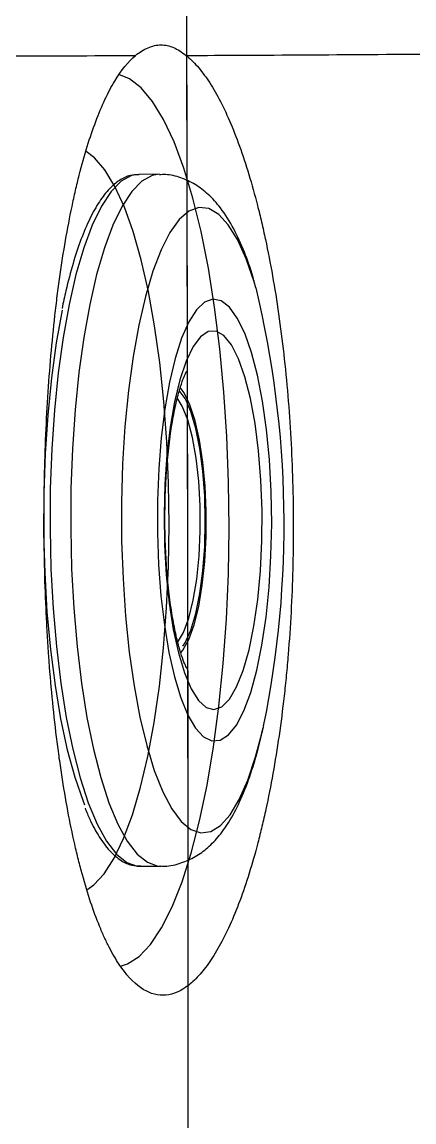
# Model space of a CAD drawing. Header units: inches. Extents: x -1 to 81, y -22 to 129.
# Drawn here: x 6.828 to 7.983, y 20.018 to 23.261 of the extents above; entities that cross this region are included whole.
import ezdxf

# ---------------------------------------------------------------- set-up
doc = ezdxf.new("R2010")
doc.units = ezdxf.units.IN
doc.header["$MEASUREMENT"] = 0
doc.layers.add('1', color=4, linetype='Continuous')

# ---------------------------------------------------------------- blocks, each defined once
blk = doc.blocks.new('2020 HS PILLOW')
at = {"layer": '1', "color": 2}
for points, knots in [([(5.8034, -0.0127), (5.5758, -0.0117), (5.1207, -0.0097), (4.4379, -0.0073), (3.7551, -0.0052), (3.0724, -0.0034), (2.3896, -0.0021), (1.7069, -0.001), (1.0241, -0.0003), (0.3414, 0), (-0.3414, 0), (-1.0241, -0.0003), (-1.7069, -0.001), (-2.3896, -0.0021), (-3.0724, -0.0034), (-3.7551, -0.0052), (-4.4379, -0.0073), (-5.1207, -0.0097), (-5.5758, -0.0117), (-5.8034, -0.0127)], [0, 0, 0, 0, 0.058824, 0.117648, 0.176472, 0.235295, 0.294119, 0.352942, 0.411765, 0.470588, 0.529412, 0.588235, 0.647058, 0.705881, 0.764705, 0.823528, 0.882352, 0.941176, 1, 1, 1, 1]), ([(5.8027, -0.0093), (4.0523, -0.005), (0.1838, 0.0045), (-3.6846, -0.0044), (-5.8027, -0.0093)], [0, 0, 0, 0, 0.452479, 1, 1, 1, 1])]:
    blk.add_open_spline(points, degree=3, knots=knots, dxfattribs=at)
blk = doc.blocks.new('2026 PACE')
at = {"color": 8, "linetype": 'Continuous', "lineweight": 25, "flags": 128}
for points in [[(7.6718, 22.8115), (7.6502, 22.808), (7.6198, 22.7913), (7.5903, 22.7612), (7.5618, 22.7179), (7.5349, 22.6621), (7.5098, 22.5945), (7.487, 22.5161), (7.4667, 22.4278)], [(7.7328, 22.8116), (7.7111, 22.8081), (7.6807, 22.7915), (7.6512, 22.7613), (7.6227, 22.718), (7.5958, 22.6622), (7.5707, 22.5946), (7.5479, 22.5162), (7.5276, 22.428)], [(8.0175, 22.4771), (8.0123, 22.4948), (7.9886, 22.5628), (7.9631, 22.6192), (7.9359, 22.663), (7.9076, 22.6936), (7.8786, 22.7106), (7.8492, 22.7136), (7.82, 22.7027), (7.7915, 22.678), (7.7639, 22.6398), (7.7378, 22.5888), (7.7135, 22.5257), (7.6915, 22.4515), (7.6719, 22.3673)], [(7.4667, 22.4278), (7.4492, 22.331), (7.4347, 22.2269), (7.4235, 22.1169), (7.4156, 22.0025), (7.4113, 21.8852), (7.4105, 21.7667), (7.4133, 21.6486), (7.4195, 21.5323), (7.4293, 21.4196), (7.4423, 21.3119), (7.4585, 21.2107), (7.4776, 21.1174), (7.4993, 21.0331), (7.5234, 20.9592), (7.5495, 20.8965), (7.5773, 20.8459), (7.6065, 20.8081), (7.6365, 20.7836), (7.667, 20.7727), (7.676, 20.7721)], [(7.5276, 22.428), (7.5101, 22.3311), (7.4956, 22.227), (7.4844, 22.117), (7.4765, 22.0026), (7.4722, 21.8854), (7.4714, 21.7668), (7.4742, 21.6487), (7.4804, 21.5324), (7.4902, 21.4197), (7.5032, 21.312), (7.5194, 21.2108), (7.5385, 21.1175), (7.5602, 21.0333), (7.5843, 20.9593), (7.6104, 20.8966), (7.6382, 20.846), (7.6674, 20.8082), (7.6974, 20.7837), (7.7279, 20.7728), (7.7367, 20.7723)], [(7.6719, 22.3673), (7.6553, 22.2744), (7.6417, 22.1741), (7.6314, 22.0681), (7.6246, 21.9579), (7.6213, 21.8452), (7.6216, 21.7317), (7.6256, 21.6191), (7.6331, 21.5091), (7.644, 21.4034), (7.6582, 21.3036), (7.6754, 21.2112), (7.6954, 21.1277), (7.7179, 21.0542), (7.7425, 20.9918), (7.769, 20.9417), (7.7967, 20.9044), (7.8255, 20.8805), (7.8547, 20.8705), (7.884, 20.8745), (7.913, 20.8924), (7.9411, 20.9239), (7.968, 20.9685), (7.9932, 21.0257), (8.0164, 21.0945), (8.0373, 21.1738), (8.0401, 21.1862)], [(7.7863, 21.4317), (7.8038, 21.4609), (7.8195, 21.5029), (7.8327, 21.5561), (7.843, 21.6183), (7.85, 21.6872), (7.8533, 21.7601), (7.8529, 21.8342), (7.8488, 21.9067), (7.8411, 21.9748), (7.8301, 22.0359), (7.8163, 22.0876), (7.8001, 22.1279), (7.7848, 22.1524)], [(7.8114, 22.145), (7.8084, 22.1507), (7.791, 22.1747)]]:
    blk.add_lwpolyline(points, dxfattribs=at)
at = {"layer": '1', "color": 4, "linetype": 'Continuous', "lineweight": 25}
for p, q in [((7.7327, 22.8116), (7.6718, 22.8115)), ((7.6743, 22.8115), (7.6718, 22.8115)), ((7.676, 20.7721), (7.7369, 20.7723))]:
    blk.add_line(p, q, dxfattribs=at)
at = {"layer": '1', "color": 3, "linetype": 'Continuous', "lineweight": 25, "flags": 128}
for points in [[(7.6181, 20.4777), (7.6385, 20.4841), (7.673, 20.5061), (7.7067, 20.5417), (7.7393, 20.5905), (7.7703, 20.6521), (7.7996, 20.7258), (7.8267, 20.8107), (7.8513, 20.9061), (7.8733, 21.0108), (7.8924, 21.1239), (7.9084, 21.244), (7.9211, 21.3699), (7.9303, 21.5002), (7.936, 21.6337), (7.9382, 21.7689), (7.9367, 21.9042), (7.9317, 22.0384), (7.9231, 22.17), (7.9111, 22.2976), (7.8957, 22.4198), (7.8772, 22.5353), (7.8558, 22.643), (7.8316, 22.7416), (7.8049, 22.8302), (7.7761, 22.9077), (7.7453, 22.9734), (7.713, 23.0266), (7.6795, 23.0668), (7.6451, 23.0933), (7.6133, 23.1056)], [(7.5191, 20.703), (7.5394, 20.717), (7.5701, 20.7497), (7.5995, 20.7955), (7.6275, 20.8538), (7.6536, 20.924), (7.6774, 21.005), (7.6987, 21.096), (7.7173, 21.1956), (7.7328, 21.3028), (7.7451, 21.4161), (7.7541, 21.5342), (7.7596, 21.6554), (7.7615, 21.7784), (7.7598, 21.9016), (7.7546, 22.0233), (7.746, 22.1422), (7.7339, 22.2566), (7.7186, 22.3652), (7.7003, 22.4665), (7.6792, 22.5594), (7.6555, 22.6426), (7.6296, 22.7151), (7.6018, 22.776), (7.5724, 22.8246), (7.5418, 22.8601), (7.5172, 22.8786)]]:
    blk.add_lwpolyline(points, dxfattribs=at)
at = {"layer": '1', "color": 4, "linetype": 'Continuous', "lineweight": 25, "flags": 128}
for points in [[(7.7628, 22.1988), (7.749, 22.1203), (7.7384, 22.0348), (7.7311, 21.9441), (7.7273, 21.8502), (7.7271, 21.7551), (7.7305, 21.6607), (7.7374, 21.5692), (7.7476, 21.4824), (7.761, 21.4022), (7.7773, 21.3303), (7.7961, 21.2683), (7.8169, 21.2174), (7.8395, 21.1788), (7.8632, 21.1533), (7.8877, 21.1414), (7.9122, 21.1433), (7.9365, 21.1591), (7.9598, 21.1884), (7.9818, 21.2305), (8.0019, 21.2847), (8.0198, 21.3496), (8.035, 21.424), (8.0472, 21.5062), (8.0562, 21.5945), (8.0617, 21.6871), (8.0637, 21.7819), (8.0621, 21.8769), (8.057, 21.9701), (8.0484, 22.0595), (8.0365, 22.1432), (8.0217, 22.2194), (8.0041, 22.2866), (7.9842, 22.3432), (7.9625, 22.388), (7.9392, 22.4202), (7.9151, 22.4389), (7.8905, 22.4439), (7.8661, 22.435), (7.8422, 22.4125), (7.8195, 22.3766), (7.7984, 22.3284), (7.7794, 22.2687), (7.7628, 22.1988)], [(7.4463, 22.4111), (7.4289, 22.3149), (7.4147, 22.2115), (7.4037, 22.1021), (7.3961, 21.9884), (7.3921, 21.8719), (7.3917, 21.7543), (7.3948, 21.6372), (7.4016, 21.5223), (7.4118, 21.4111), (7.4253, 21.3053), (7.4419, 21.2064), (7.4614, 21.1156), (7.4836, 21.0344), (7.508, 20.9637), (7.5123, 20.9532)], [(7.7775, 22.1407), (7.7647, 22.0661), (7.7551, 21.9845), (7.7491, 21.8979), (7.7467, 21.8085), (7.7481, 21.7187), (7.7532, 21.6309), (7.7618, 21.5472), (7.7738, 21.4698), (7.7888, 21.4008), (7.8065, 21.342), (7.8264, 21.2948), (7.8479, 21.2605), (7.8706, 21.2399), (7.8937, 21.2337), (7.9169, 21.2419), (7.9393, 21.2644), (7.9605, 21.3006), (7.9799, 21.3495), (7.997, 21.4098), (8.0114, 21.4801), (8.0226, 21.5585), (8.0305, 21.6429), (8.0347, 21.7311), (8.0352, 21.821), (8.0319, 21.9101), (8.0251, 21.9962), (8.0147, 22.077), (8.0012, 22.1504), (7.9848, 22.2145), (7.9659, 22.2677), (7.9452, 22.3086), (7.923, 22.3361), (7.9, 22.3495), (7.8768, 22.3485), (7.8539, 22.3331), (7.832, 22.3037), (7.8116, 22.261), (7.7933, 22.2062), (7.7775, 22.1407)], [(7.7954, 21.4005), (7.802, 21.4088), (7.8196, 21.4404), (7.8353, 21.4841), (7.8486, 21.5382), (7.8592, 21.601), (7.8665, 21.6702), (7.8705, 21.7436), (7.8708, 21.8187), (7.8676, 21.8929), (7.861, 21.9636), (7.8511, 22.0285), (7.8383, 22.0853), (7.823, 22.1321), (7.8058, 22.1674), (7.7939, 22.1834)], [(7.8023, 21.4213), (7.8084, 21.431), (7.8253, 21.4681), (7.84, 21.517), (7.852, 21.5758), (7.8609, 21.6424), (7.8663, 21.7144), (7.8682, 21.7892), (7.8663, 21.8641), (7.8608, 21.9364), (7.8519, 22.0035), (7.8399, 22.0629), (7.8252, 22.1126), (7.8114, 22.145)]]:
    blk.add_lwpolyline(points, dxfattribs=at)
at = {"layer": '1', "color": 4, "linetype": 'Continuous', "lineweight": 25}
blk.add_arc((5.132, 21.781), 2.9683, 348.4408, 13.5614, dxfattribs=at)
at = {"layer": '1', "color": 3, "linetype": 'Continuous', "lineweight": 25}
for points, knots in [([(7.662, 23.1616), (7.6741, 23.1718), (7.6868, 23.1796), (7.7123, 23.1902), (7.7251, 23.193), (7.75, 23.1931), (7.7622, 23.1905), (7.7805, 23.1826), (7.7866, 23.1793), (7.799, 23.1716), (7.8052, 23.1671), (7.8116, 23.1621)], [0, 0, 0, 0, 0.25, 0.25, 0.5, 0.5, 0.75, 0.75, 0.875, 0.875, 1, 1, 1, 1]), ([(6.3462, 23.162), (6.4466, 23.1625), (6.5469, 23.1625), (6.7507, 23.1623), (6.8542, 23.1621), (7.1749, 23.1614), (7.4024, 23.161), (7.662, 23.1616)], [0, 0, 0, 0, 0.25, 0.25, 0.5, 0.5, 1, 1, 1, 1]), ([(7.8116, 23.1621), (7.8171, 23.1577), (7.8227, 23.1528), (7.8338, 23.1421), (7.8393, 23.1362), (7.8558, 23.1174), (7.8666, 23.1031), (7.8986, 23.0548), (7.9194, 23.0156), (7.9598, 22.9224), (7.9787, 22.8698), (8.0052, 22.7824), (8.0137, 22.7519), (8.0259, 22.7039), (8.0299, 22.6875), (8.0377, 22.654), (8.0416, 22.6369), (8.0601, 22.5501), (8.0731, 22.477), (8.0897, 22.3617), (8.0947, 22.3223), (8.1038, 22.2417), (8.1079, 22.2003), (8.1183, 22.0758), (8.123, 21.9916), (8.1267, 21.8635), (8.1273, 21.8205), (8.1274, 21.7556), (8.1273, 21.7339), (8.1267, 21.6909), (8.1263, 21.6694), (8.1235, 21.5627), (8.119, 21.4788), (8.1105, 21.3758), (8.1087, 21.3553), (8.1047, 21.3145), (8.1026, 21.2941), (8.0958, 21.234), (8.0908, 21.1949), (8.0743, 21.0806), (8.0614, 21.0083), (8.0429, 20.923), (8.039, 20.9062), (8.0312, 20.8732), (8.0271, 20.8571), (8.0148, 20.8099), (8.0063, 20.7799), (7.9796, 20.6945), (7.9606, 20.6434), (7.9198, 20.5533), (7.8988, 20.5157), (7.8664, 20.47), (7.8554, 20.4566), (7.8388, 20.4391), (7.8332, 20.4337), (7.822, 20.424), (7.8163, 20.4195), (7.7881, 20.3999), (7.7657, 20.392), (7.7323, 20.3917), (7.7211, 20.3936), (7.699, 20.4012), (7.6879, 20.407), (7.6554, 20.43), (7.6345, 20.4528), (7.6043, 20.498), (7.5944, 20.515), (7.5798, 20.5433), (7.575, 20.5532), (7.5656, 20.5737), (7.561, 20.5844), (7.5383, 20.6398), (7.5214, 20.6904), (7.5019, 20.7615), (7.498, 20.7761), (7.4905, 20.8061), (7.4868, 20.8216), (7.4761, 20.8689), (7.4626, 20.9345), (7.4506, 21.0049), (7.4423, 21.0596), (7.4396, 21.0782), (7.4344, 21.1155), (7.432, 21.1344), (7.4203, 21.2297), (7.4127, 21.3089), (7.4054, 21.4116), (7.4041, 21.4323), (7.4016, 21.4742), (7.4005, 21.4953), (7.3974, 21.5589), (7.3959, 21.6014), (7.3927, 21.7292), (7.3924, 21.8147), (7.3947, 21.9436), (7.396, 21.9868), (7.3994, 22.0717), (7.4016, 22.1136), (7.4094, 22.2375), (7.4163, 22.3179), (7.4273, 22.4154), (7.4296, 22.4347), (7.4344, 22.4727), (7.4369, 22.4914), (7.4447, 22.5466), (7.4559, 22.6179), (7.4686, 22.6845), (7.4787, 22.7328), (7.4822, 22.7485), (7.4893, 22.7795), (7.493, 22.7948), (7.5118, 22.8687), (7.528, 22.9213), (7.5541, 22.9906), (7.5631, 23.0122), (7.5817, 23.0519), (7.5914, 23.0702), (7.6207, 23.119), (7.641, 23.1441), (7.662, 23.1616)], [0, 0, 0, 0, 0.007813, 0.007813, 0.015625, 0.015625, 0.03125, 0.03125, 0.0625, 0.0625, 0.09375, 0.09375, 0.109375, 0.109375, 0.117188, 0.117188, 0.125, 0.125, 0.15625, 0.15625, 0.171875, 0.171875, 0.1875, 0.1875, 0.21875, 0.21875, 0.234375, 0.234375, 0.242188, 0.242188, 0.25, 0.25, 0.28125, 0.28125, 0.289063, 0.289063, 0.296875, 0.296875, 0.3125, 0.3125, 0.34375, 0.34375, 0.351563, 0.351563, 0.359375, 0.359375, 0.375, 0.375, 0.40625, 0.40625, 0.4375, 0.4375, 0.453125, 0.453125, 0.460938, 0.460938, 0.46875, 0.46875, 0.5, 0.5, 0.515625, 0.515625, 0.53125, 0.53125, 0.5625, 0.5625, 0.578125, 0.578125, 0.585938, 0.585938, 0.59375, 0.59375, 0.625, 0.625, 0.632813, 0.632813, 0.640625, 0.640625, 0.65625, 0.671875, 0.671875, 0.679688, 0.679688, 0.6875, 0.6875, 0.71875, 0.71875, 0.726563, 0.726563, 0.734375, 0.734375, 0.75, 0.75, 0.78125, 0.78125, 0.796875, 0.796875, 0.8125, 0.8125, 0.84375, 0.84375, 0.851563, 0.851563, 0.859375, 0.859375, 0.875, 0.890625, 0.890625, 0.898438, 0.898438, 0.90625, 0.90625, 0.9375, 0.9375, 0.953125, 0.953125, 0.96875, 0.96875, 1, 1, 1, 1])]:
    blk.add_open_spline(points, degree=3, knots=knots, dxfattribs=at)
blk.add_open_spline([(7.8116, 23.1621), (8.0328, 23.1629), (8.2772, 23.1643), (8.5554, 23.1666)], degree=3, dxfattribs=at)
at = {"layer": '1', "color": 4, "linetype": 'Continuous', "lineweight": 25}
for points, knots in [([(7.6727, 22.8102), (7.6642, 22.8101), (7.6442, 22.8098), (7.6146, 22.7949), (7.5844, 22.7696), (7.5553, 22.7321), (7.5275, 22.6824), (7.5015, 22.6212), (7.478, 22.55), (7.4596, 22.4808), (7.4496, 22.4341), (7.4459, 22.4165)], [0, 0, 0, 0, 0.080178, 0.186932, 0.298893, 0.420674, 0.54769, 0.674477, 0.800136, 0.924942, 1, 1, 1, 1]), ([(8.0134, 22.4924), (8.0121, 22.4975), (8.0032, 22.5307), (7.9833, 22.5843), (7.9525, 22.6533), (7.9178, 22.7089), (7.8795, 22.7518), (7.8402, 22.7823), (7.7973, 22.8021), (7.7603, 22.812), (7.7389, 22.8106), (7.733, 22.8101)], [0, 0, 0, 0, 0.028749, 0.187239, 0.351173, 0.523265, 0.652018, 0.763258, 0.865356, 0.963312, 1, 1, 1, 1]), ([(7.8156, 21.3527), (7.8152, 21.3532), (7.8144, 21.3544), (7.8074, 21.3682), (7.7982, 21.3925), (7.7875, 21.4286), (7.7766, 21.4761), (7.7666, 21.5338), (7.7584, 21.6), (7.7524, 21.6725), (7.7492, 21.749), (7.7489, 21.8271), (7.7515, 21.9045), (7.757, 21.9787), (7.7649, 22.0458), (7.7723, 22.0901), (7.7785, 22.1216), (7.7851, 22.1515), (7.7946, 22.1859), (7.8046, 22.2134), (7.8122, 22.2292), (7.8134, 22.231), (7.8139, 22.2318)], [0, 0, 0, 0, 0.03431, 0.075949, 0.122093, 0.172729, 0.227174, 0.284494, 0.343819, 0.404456, 0.465895, 0.527749, 0.589708, 0.651396, 0.712486, 0.768281, 0.781548, 0.813333, 0.87005, 0.91788, 0.961493, 1, 1, 1, 1]), ([(7.7364, 20.7729), (7.7385, 20.7727), (7.7568, 20.7709), (7.7913, 20.7788), (7.8348, 20.7965), (7.873, 20.8236), (7.9075, 20.8585), (7.94, 20.904), (7.971, 20.9625), (7.9993, 21.0344), (8.0222, 21.1079), (8.0339, 21.1599), (8.0387, 21.1812)], [0, 0, 0, 0, 0.011606, 0.099354, 0.185392, 0.27435, 0.372037, 0.485145, 0.618164, 0.76282, 0.903157, 1, 1, 1, 1]), ([(7.5138, 20.9438), (7.5184, 20.9324), (7.5314, 20.8998), (7.5554, 20.8573), (7.5858, 20.8159), (7.6178, 20.7888), (7.6493, 20.7734), (7.6693, 20.7735), (7.678, 20.7735)], [0, 0, 0, 0, 0.106167, 0.3041778, 0.5042585, 0.7057831, 0.8715803, 1, 1, 1, 1])]:
    blk.add_open_spline(points, degree=3, knots=knots, dxfattribs=at)
at = {"layer": '1', "color": 3, "rotation": 270}
blk.add_blockref('2020 HS PILLOW', (7.8181, 19.7057), dxfattribs=at)

msp = doc.modelspace()

# ---------------------------------------------------------------- block references
msp.add_blockref('2026 PACE', (-0.5, 0))

doc.saveas('drawing.dxf')
